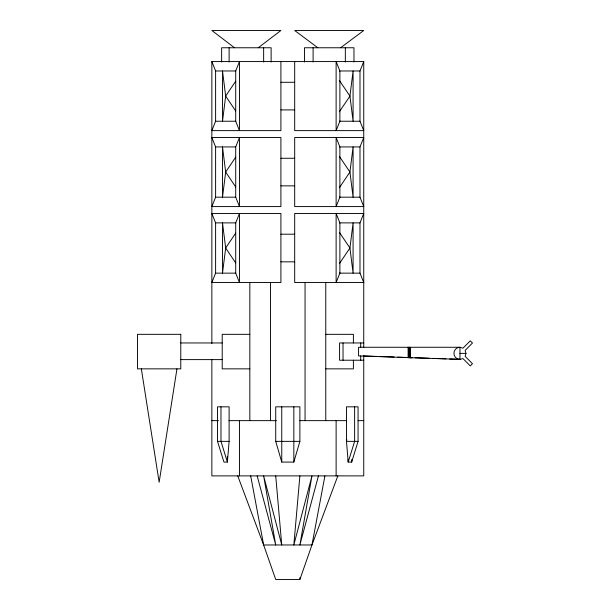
<?xml version="1.0" encoding="UTF-8"?>
<svg xmlns="http://www.w3.org/2000/svg" width="610" height="610" viewBox="0 0 610 610"><rect width="100%" height="100%" fill="white"/><g stroke="black" fill="none" stroke-linecap="round" stroke-linejoin="round"><path stroke-width="0.91" d="M229.116 441.358L227.385 462.075L223.939 462.075L217.526 441.358L217.526 406.832L229.116 406.832L229.116 441.358L217.526 441.358M351.665 462.075L358.07 441.358L358.07 406.832L346.48 406.832L346.48 441.358L348.211 462.075L351.665 462.075L351.901 459.254M299.884 475.884L293.837 544.974L311.962 475.884L299.884 544.974L318.435 475.884M465.956 353.373L465.155 356.377L472.475 363.697L470.279 365.901L462.952 358.573L459.955 359.381L358.566 355.904L358.566 347.273L459.955 347.273L462.952 348.173L470.279 340.845L472.475 343.049L465.155 350.369L465.956 353.373L459.955 353.373M176.953 368.852L159.149 482.251L141.345 368.852M324.909 475.884L311.962 544.974L299.884 579.5L275.72 579.5L263.634 544.974L237.74 475.884M346.831 439.635L346.48 441.358L358.07 441.358M293.837 462.075L299.884 441.358L299.884 406.832L275.72 406.832L275.72 441.358L281.759 462.075L293.837 462.075L293.837 406.832M337.856 475.884L311.962 544.974L263.634 544.974L250.687 475.884M363.766 61.572L211.853 61.572L215.612 70.974L215.612 121.23L211.853 130.624L280.905 130.624L280.905 61.572M235.712 70.974L239.471 61.572L239.471 130.624L235.712 121.23L235.712 70.974L215.612 70.974M215.612 197.183L211.853 206.584L280.905 206.584L280.905 137.532L211.853 137.532L215.612 146.926L215.612 197.183L235.712 197.183L239.471 206.584L239.471 137.532L235.712 146.926L235.712 197.183M215.612 273.143L211.853 282.537L280.905 282.537L280.905 213.485L211.853 213.485L215.612 222.886L215.612 273.143L235.712 273.143L239.471 282.537L239.471 213.485L235.712 222.886L235.712 273.143M294.691 61.572L294.691 130.624L363.743 130.624L359.991 121.23L359.991 70.974L363.743 61.572L363.743 347.303M359.991 146.926L363.743 137.532L294.691 137.532L294.691 206.584L363.743 206.584L359.991 197.183L359.991 146.926L339.373 146.926M363.743 282.537L359.991 273.143L359.991 222.886L363.743 213.485L294.691 213.485L294.691 282.537L363.766 282.537M235.727 81.176L225.662 96.098L222.513 121.23L222.513 70.974L225.662 96.098L235.727 111.02M235.727 157.136L225.662 172.058L222.513 197.183L222.513 146.926L225.662 172.058L235.727 186.98M235.727 233.096L225.662 248.011L222.513 273.143L222.513 222.886L225.662 248.011L235.727 262.933M339.335 111.805L349.934 96.098L353.083 70.974L353.083 121.23L349.934 96.098L339.335 80.39M339.335 187.766L349.934 172.058L353.083 146.926L353.083 197.183L349.934 172.058L339.335 156.351M339.335 263.718L349.934 248.011L353.083 222.886L353.083 273.143L349.934 248.011L339.335 232.311M258.259 47.763L280.89 30.5L211.868 30.5L234.499 47.763M340.616 47.763L363.743 30.5L294.691 30.5L317.825 47.763M408.105 357.651L411.155 357.62M339.373 70.974L359.991 70.974M280.905 82.289L294.691 82.289M280.905 109.907L294.691 109.907M215.612 121.23L235.712 121.23M339.373 121.23L359.991 121.23M215.612 146.926L235.712 146.926M280.905 158.264L294.691 158.264M280.905 185.852L294.691 185.852M339.373 197.183L359.991 197.183M215.612 222.886L235.712 222.886M339.373 222.886L359.991 222.886M280.905 234.202L294.691 234.202M280.905 261.827L294.691 261.827M339.373 273.143L359.991 273.143M249.833 334.326L222.208 334.326L222.208 368.852L249.833 368.852M325.77 334.326L353.388 334.326L353.388 342.957M180.781 342.957L222.208 342.957M363.743 342.957L339.579 342.957L339.579 360.22L363.743 360.22M180.781 359.61L222.208 359.61M325.77 368.852L353.388 368.852L353.388 360.22M211.853 420.641L218.494 420.641M228.941 420.641L276.406 420.641M299.884 420.641L346.655 420.641M358.047 420.641L363.743 420.641M275.72 441.358L299.884 441.358M410.583 357.605L411.727 357.62M363.293 355.943L377.308 356.431M380.106 356.53L394.121 357.025M397.857 357.155L412.307 357.658L409.836 357.712L409.836 347.273M415.105 357.757L429.12 358.253M432.856 358.383L445.94 358.84M449.677 358.977L459.955 359.336M257.161 475.884L275.72 544.974L263.634 475.884L281.759 544.974L275.72 475.884M410.408 347.273L410.408 357.727M409.257 347.273L409.257 357.689M408.685 347.273L408.685 357.666M408.105 347.273L408.105 357.689M363.743 355.882L363.743 475.884L211.853 475.884L211.853 359.687M360.716 342.957L360.716 347.273M360.716 355.904L360.716 360.22M354.623 406.832L354.623 441.358L348.211 462.075L348.211 459.254M353.968 62.029L353.968 47.763L304.474 47.763L304.474 62.029M345.336 47.763L345.336 62.029M343.034 342.957L343.034 360.22M336.125 420.641L336.125 475.884M325.77 282.537L325.77 420.641M313.105 47.763L313.105 62.029M305.053 282.537L305.053 420.641M299.884 577.632L299.884 579.5M281.759 406.832L281.759 462.075M271.122 62.029L271.122 47.763L221.636 47.763L221.636 62.029M270.543 282.537L270.543 420.641M263.642 47.763L263.642 62.029M249.833 282.537L249.833 420.641M239.471 420.641L239.471 475.884M229.116 47.763L229.116 62.029M227.385 456.425L227.385 462.075L220.98 441.358L220.98 406.832M211.853 61.572L211.853 343.499M339.884 121.23L336.125 130.624L336.125 61.572L339.884 70.974L339.884 121.23M339.884 197.183L336.125 206.584L336.125 137.532L339.884 146.926L339.884 197.183M339.884 273.143L336.125 282.537L336.125 213.485L339.884 222.886L339.884 273.143M180.781 334.326L137.524 334.326L137.524 368.852L180.781 368.852L180.781 334.326M459.955 359.465L459.955 347.273A6.008 6.008 0 0 0 453.947 353.373A6.008 6.008 0 0 0 459.955 359.381"/></g></svg>
